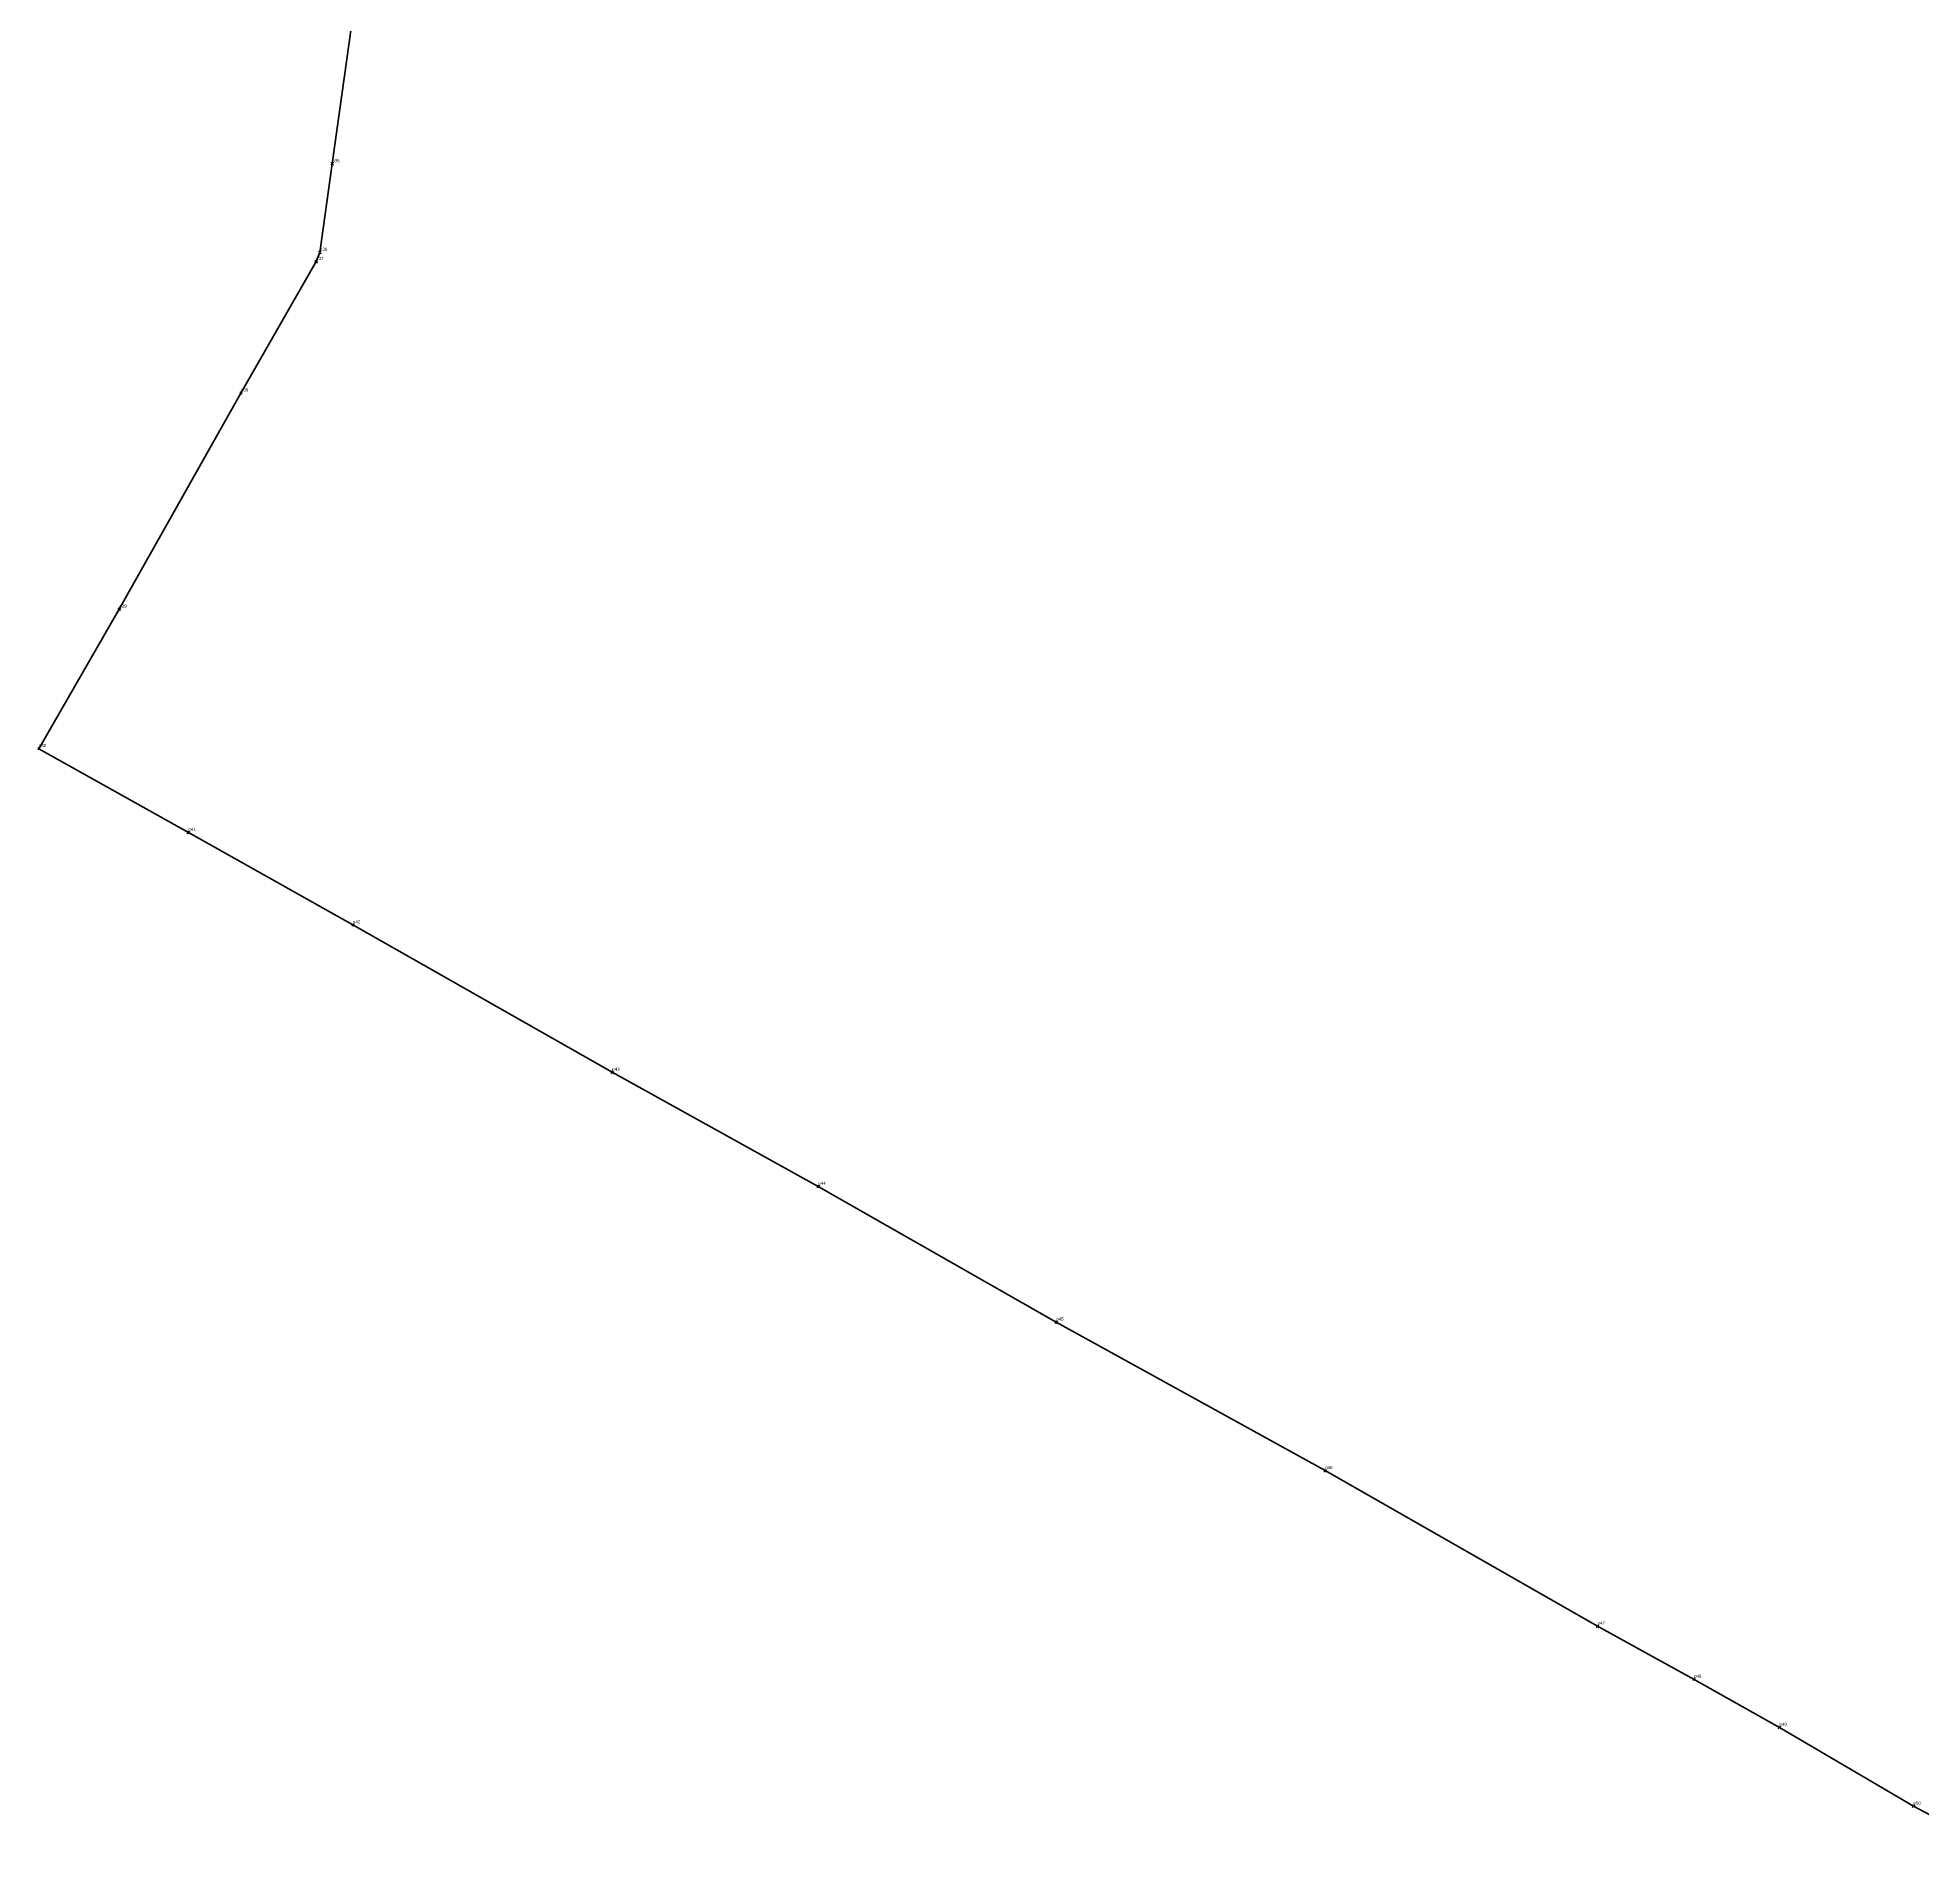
# Model space of a CAD drawing. Header units: millimetres. Extents: x 621039 to 621944, y 1339693 to 1340504.
# Drawn here: x 621081.1 to 621378.6, y 1339928.2 to 1340216 of the extents above; entities that cross this region are included whole.
import ezdxf

# ---------------------------------------------------------------- set-up
doc = ezdxf.new("R2010")
doc.units = ezdxf.units.MM
doc.header["$PDMODE"] = 3
doc.header["$PDSIZE"] = 0.2
doc.layers.get('0').update_dxf_attribs({"color": 1, "linetype": 'CONTINUOUS', "lineweight": 100})
for name, color, linetype, lineweight in [('Line', 250, 'CONTINUOUS', 100), ('Point', 5, 'CONTINUOUS', 100), ('Point_Name', 1, 'CONTINUOUS', 100)]:
    doc.layers.add(name, color=color, linetype=linetype, lineweight=lineweight)
doc.styles.get("Standard").update_dxf_attribs({"font": 'arial.ttf', "width": 0.65})

msp = doc.modelspace()

# ---------------------------------------------------------------- linework, layer by layer
at = {"color": 0}
msp.add_lwpolyline([(621136.77, 1340261.47), (621127.62, 1340196.07), (621125.69, 1340182.09), (621125.1, 1340180.64), (621113.23, 1340159.89), (621094.03, 1340125.76), (621081.35, 1340103.74), (621104.93, 1340090.52), (621130.91, 1340075.91), (621171.82, 1340052.65), (621204.36, 1340034.63), (621241.92, 1340013.19), (621284.37, 1339989.76), (621327.35, 1339965.19), (621342.58, 1339956.81), (621356.06, 1339949.22), (621377.22, 1339936.78), (621393.33, 1339928.24)], dxfattribs=at)
at = {"layer": 'Line'}
msp.add_polyline3d([(621136.77, 1340261.47, 0), (621127.62, 1340196.07, 0), (621125.69, 1340182.09, 0), (621125.1, 1340180.64, 0), (621113.23, 1340159.89, 0), (621094.03, 1340125.76, 0), (621081.35, 1340103.74, 0), (621104.93, 1340090.52, 0), (621130.91, 1340075.91, 0), (621171.82, 1340052.65, 0), (621204.36, 1340034.63, 0), (621241.92, 1340013.19, 0), (621284.37, 1339989.76, 0), (621327.35, 1339965.19, 0), (621342.58, 1339956.81, 0), (621356.06, 1339949.22, 0), (621377.22, 1339936.78, 0), (621393.33, 1339928.24, 0)], dxfattribs=at)
at = {"layer": 'Point'}
for p in [(621127.62, 1340196.07, 34.4), (621125.69, 1340182.09, 34.41), (621125.1, 1340180.64, 34.54), (621113.23, 1340159.89, 34.41), (621094.03, 1340125.76, 34.61), (621081.35, 1340103.74, 34.53), (621104.93, 1340090.52, 34.67), (621130.91, 1340075.91, 34.71), (621171.82, 1340052.65, 34.69), (621204.36, 1340034.63, 34.5), (621241.92, 1340013.19, 34.73), (621284.37, 1339989.76, 34.52), (621327.35, 1339965.19, 34.76), (621342.58, 1339956.81, 34.8), (621356.06, 1339949.22, 34.62), (621377.22, 1339936.78, 34.61)]:
    msp.add_point(p, dxfattribs=at)

# ---------------------------------------------------------------- texts
at = {"layer": 'Point_Name'}
for s, p in [('p35', (621127.62, 1340196.32)), ('p37', (621125.1, 1340180.89)), ('p36', (621125.69, 1340182.34)), ('p38', (621113.23, 1340160.14)), ('p39', (621094.03, 1340126.01)), ('p40', (621081.35, 1340103.99)), ('p41', (621104.93, 1340090.77)), ('p42', (621130.91, 1340076.16)), ('p43', (621171.82, 1340052.9)), ('p44', (621204.36, 1340034.88)), ('p45', (621241.92, 1340013.44)), ('p46', (621284.37, 1339990.01)), ('p47', (621327.35, 1339965.44)), ('p48', (621342.58, 1339957.06)), ('p49', (621356.06, 1339949.47)), ('p50', (621377.22, 1339937.03))]:
    msp.add_text(s, height=0.5, dxfattribs=at).set_placement(p)

doc.saveas('drawing.dxf')
